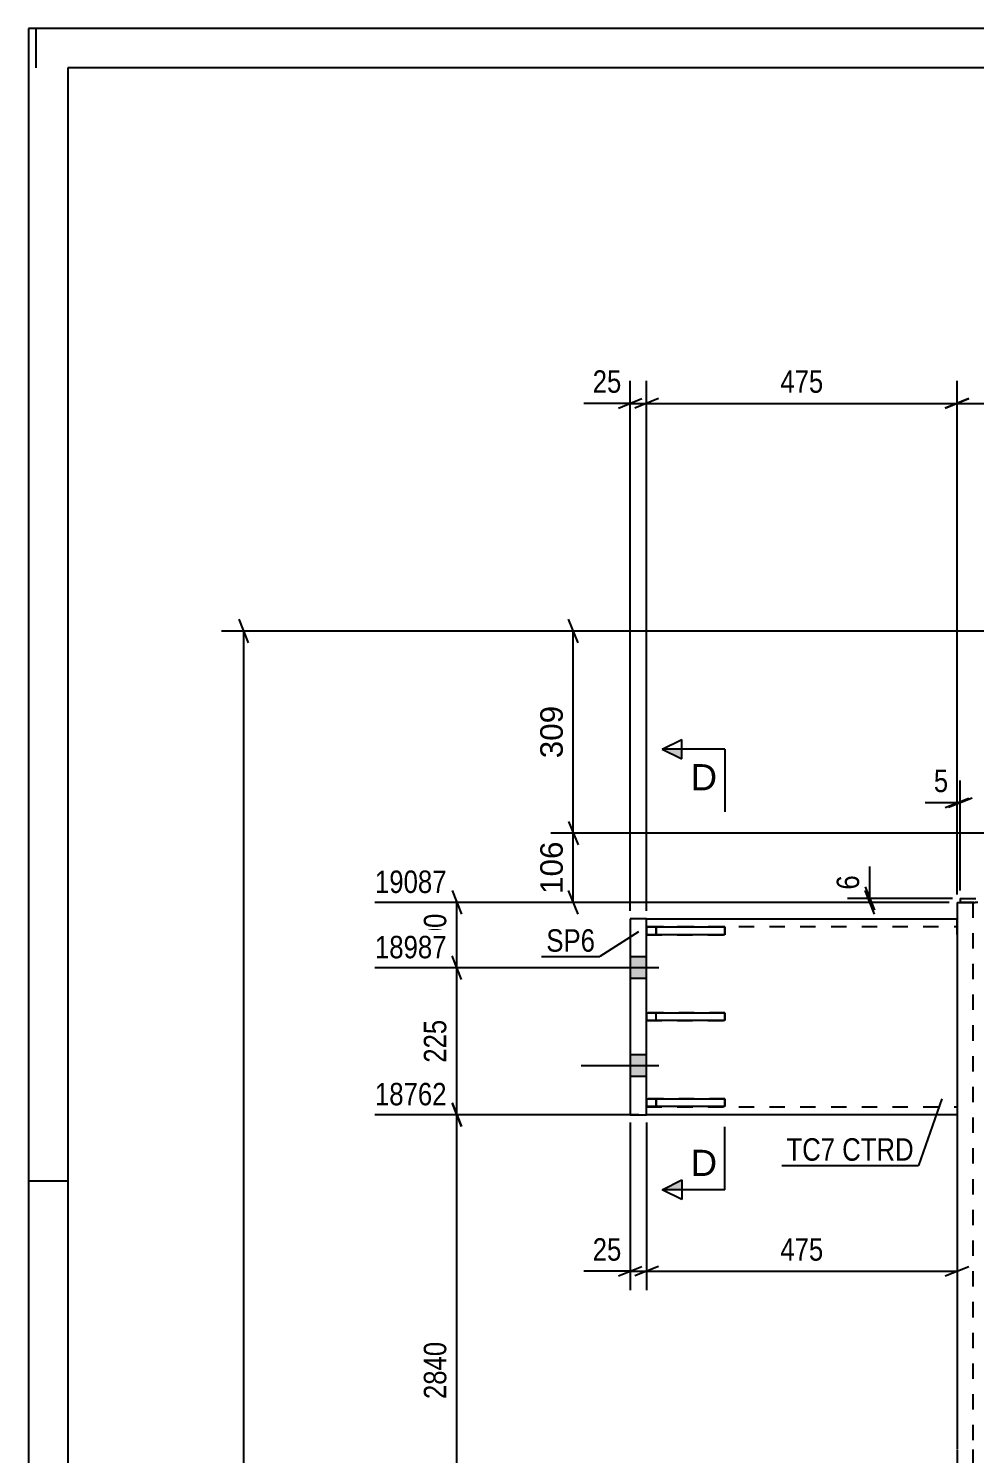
# Model space of a CAD drawing. Header units: millimetres. Extents: x -160 to 681, y -274 to 320.
# Drawn here: x -160.1 to -39.4, y 138.3 to 320 of the extents above; entities that cross this region are included whole.
import ezdxf

# ---------------------------------------------------------------- set-up
doc = ezdxf.new("R2010")
doc.units = ezdxf.units.MM
doc.linetypes.add('DXK_LINE_DOT2', pattern=[3.9198, 1.9599, -1.9599])
doc.styles.add('Arial', font='ARIAL.TTF', dxfattribs={"height": 0.2})
doc.styles.add('Arial Narrow', font='ARIALN.TTF', dxfattribs={"height": 0.2})

# ---------------------------------------------------------------- blocks, each defined once
blk = doc.blocks.new('Unknown-284857079-1134')
at = {"color": 5, "linetype": 'Continuous'}
for p, q in [((680.94, 319.99), (-160.06, 319.99)), ((-160.06, 319.99), (-160.06, -274.01)), ((-159.06, 314.99), (-159.06, 319.99)), ((675.94, 314.99), (-155.06, 314.99)), ((-155.06, 314.99), (-155.06, -269.01)), ((-155.06, 172.99), (-160.06, 172.99))]:
    blk.add_line(p, q, dxfattribs=at)
blk = doc.blocks.new('Part-284857079-4308 - 4104')
at = {"color": 2, "linetype": 'Continuous'}
for p, q in [((-41.67, 208.55), (-41.67, 138.88)), ((-41.67, 208.55), (-41.25, 208.55)), ((-41.67, 138.78), (-41.67, 41.77))]:
    blk.add_line(p, q, dxfattribs=at)
at = {"color": 7, "linetype": 'DXK_LINE_DOT2'}
for p, q in [((-39.51, 208.55), (-41.25, 208.55)), ((-40.5, 208.55), (-39.37, 208.55)), ((-39.67, 208.55), (-39.67, 138.88)), ((-39.67, 138.78), (-39.67, 41.77))]:
    blk.add_line(p, q, dxfattribs=at)
blk = doc.blocks.new('Part-284857079-4128 - 4104')
at = {"color": 2, "linetype": 'Continuous'}
for p, q in [((-81.25, 206.47), (-41.67, 206.47)), ((-41.67, 204.47), (-41.67, 206.47)), ((-41.67, 204.47), (-41.67, 181.47)), ((-41.67, 181.47), (-81.25, 181.47))]:
    blk.add_line(p, q, dxfattribs=at)
at = {"color": 7, "linetype": 'DXK_LINE_DOT2'}
for p, q in [((-81.25, 181.47), (-81.25, 206.47)), ((-81.25, 205.47), (-41.67, 205.47)), ((-41.67, 206.32), (-41.67, 204.47)), ((-81.25, 182.47), (-41.67, 182.47)), ((-41.67, 182.47), (-41.67, 182.54))]:
    blk.add_line(p, q, dxfattribs=at)
blk = doc.blocks.new('Part-284857079-4257 - 4104')
at = {"color": 2, "linetype": 'Continuous'}
for p, q in [((-83.34, 206.47), (-83.34, 181.47)), ((-81.25, 206.47), (-83.34, 206.47)), ((-81.25, 181.47), (-81.25, 206.47)), ((-83.34, 181.47), (-81.25, 181.47))]:
    blk.add_line(p, q, dxfattribs=at)
blk = doc.blocks.new('Part-284857079-4223 - 4104')
at = {"color": 7, "linetype": 'DXK_LINE_DOT2'}
for p, q in [((-71.26, 194.47), (-81.26, 194.47)), ((-81.26, 194.47), (-81.26, 193.47)), ((-80.01, 193.47), (-80.01, 194.47)), ((-71.26, 193.47), (-71.26, 194.47)), ((-81.26, 193.47), (-71.26, 193.47))]:
    blk.add_line(p, q, dxfattribs=at)
blk = doc.blocks.new('Part-284857079-4224 - 4104')
at = {"color": 7, "linetype": 'DXK_LINE_DOT2'}
for p, q in [((-71.26, 183.51), (-81.26, 183.51)), ((-81.26, 183.51), (-81.26, 182.51)), ((-81.26, 182.51), (-71.26, 182.51)), ((-80.01, 183.51), (-80.01, 182.51)), ((-71.26, 182.51), (-71.26, 183.51))]:
    blk.add_line(p, q, dxfattribs=at)
blk = doc.blocks.new('Part-284857079-4225 - 4104')
at = {"color": 2, "linetype": 'Continuous'}
for p, q in [((-81.26, 205.43), (-81.26, 204.43)), ((-81.25, 205.43), (-71.26, 205.43)), ((-71.26, 205.43), (-71.26, 204.43)), ((-71.26, 204.43), (-81.25, 204.43))]:
    blk.add_line(p, q, dxfattribs=at)
at = {"color": 7, "linetype": 'DXK_LINE_DOT2'}
for p, q in [((-81.26, 205.43), (-81.25, 205.43)), ((-80.01, 204.43), (-80.01, 205.43)), ((-81.26, 204.43), (-81.25, 204.43))]:
    blk.add_line(p, q, dxfattribs=at)
blk = doc.blocks.new('Part-284857079-4226 - 4104')
at = {"color": 2, "linetype": 'Continuous'}
for p, q in [((-81.26, 194.47), (-81.26, 193.47)), ((-81.25, 194.47), (-71.26, 194.47)), ((-71.26, 194.47), (-71.26, 193.47)), ((-71.26, 193.47), (-81.25, 193.47))]:
    blk.add_line(p, q, dxfattribs=at)
at = {"color": 7, "linetype": 'DXK_LINE_DOT2'}
for p, q in [((-81.26, 194.47), (-81.25, 194.47)), ((-80.01, 193.47), (-80.01, 194.47)), ((-81.26, 193.47), (-81.25, 193.47))]:
    blk.add_line(p, q, dxfattribs=at)
blk = doc.blocks.new('Part-284857079-4227 - 4104')
at = {"color": 2, "linetype": 'Continuous'}
for p, q in [((-81.26, 183.51), (-81.26, 182.51)), ((-81.25, 183.51), (-71.26, 183.51)), ((-71.26, 182.51), (-81.25, 182.51)), ((-71.26, 183.51), (-71.26, 182.51))]:
    blk.add_line(p, q, dxfattribs=at)
at = {"color": 7, "linetype": 'DXK_LINE_DOT2'}
for p, q in [((-81.26, 183.51), (-81.25, 183.51)), ((-81.26, 182.51), (-81.25, 182.51)), ((-80.01, 182.51), (-80.01, 183.51))]:
    blk.add_line(p, q, dxfattribs=at)
blk = doc.blocks.new('Bolt-284857079-4306 - 4104')
at = {"linetype": 'Continuous'}
for points in [[(-83.34, 201.59), (-83.34, 198.84), (-81.25, 198.84), (-81.25, 201.59)], [(-83.34, 201.59), (-83.34, 198.84), (-81.25, 198.84), (-81.25, 201.59)], [(-83.34, 189.09), (-83.34, 186.34), (-81.25, 186.34), (-81.25, 189.09)], [(-83.34, 189.09), (-83.34, 186.34), (-81.25, 186.34), (-81.25, 189.09)]]:
    blk.add_hatch(color=1, dxfattribs=at).paths.add_polyline_path(points)
at = {"color": 1, "linetype": 'Continuous'}
for p, q in [((-79.67, 200.22), (-89.59, 200.22)), ((-79.67, 200.22), (-89.59, 200.22)), ((-81.25, 201.59), (-83.34, 201.59)), ((-81.25, 201.59), (-83.34, 201.59)), ((-81.25, 198.84), (-83.34, 198.84)), ((-81.25, 198.84), (-83.34, 198.84)), ((-81.25, 189.09), (-83.34, 189.09)), ((-81.25, 189.09), (-83.34, 189.09)), ((-79.67, 187.72), (-89.59, 187.72)), ((-79.67, 187.72), (-89.59, 187.72)), ((-81.25, 186.34), (-83.34, 186.34)), ((-81.25, 186.34), (-83.34, 186.34))]:
    blk.add_line(p, q, dxfattribs=at)
blk = doc.blocks.new('Part-284857079-4320 - 4104')
at = {"color": 7, "linetype": 'DXK_LINE_DOT2'}
for p, q in [((-71.26, 205.43), (-81.26, 205.43)), ((-81.26, 205.43), (-81.26, 204.43)), ((-80.01, 205.43), (-80.01, 204.43)), ((-71.26, 204.43), (-71.26, 205.43)), ((-81.26, 204.43), (-71.26, 204.43))]:
    blk.add_line(p, q, dxfattribs=at)
blk = doc.blocks.new('Part-284857079-4338 - 4104')
at = {"color": 2, "linetype": 'Continuous'}
for p, q in [((-41.25, 209.05), (-41.25, 208.55)), ((41.25, 209.05), (41.25, 208.55)), ((-41.25, 208.55), (-39.37, 208.55)), ((41.25, 208.55), (39.37, 208.55))]:
    blk.add_line(p, q, dxfattribs=at)
at = {"color": 7, "linetype": 'DXK_LINE_DOT2'}
for p, q in [((-41.25, 209.05), (41.25, 209.05)), ((39.37, 208.55), (-39.37, 208.55))]:
    blk.add_line(p, q, dxfattribs=at)
blk = doc.blocks.new('StraightDimension-284857079-15135 - 4104')
at = {"color": 7, "linetype": 'Continuous'}
for p, q in [((-83.34, 180.47), (-83.34, 159.11)), ((-81.25, 180.47), (-81.25, 159.11)), ((-84.84, 160.91), (-81.84, 162.11)), ((-79.75, 162.11), (-82.75, 160.91)), ((-83.34, 161.51), (-81.25, 161.51))]:
    blk.add_line(p, q, dxfattribs=at)
at = {"color": 0}
blk.add_wipeout([(-83.86, 162.26), (-83.86, 166.46), (-88.72, 166.46), (-88.72, 162.26)], dxfattribs=at)
at = {"color": 7, "linetype": 'Continuous'}
blk.add_line((-83.34, 161.51), (-89.24, 161.51), dxfattribs=at)
blk.add_line((-83.34, 161.51), (-89.24, 161.51), dxfattribs=at)
at = {"color": 3, "style": 'Arial Narrow'}
blk.add_text('25', height=2.863, dxfattribs=at).set_placement((-88.12, 162.86))
blk = doc.blocks.new('StraightDimension-284857079-14927 - 4104')
at = {"color": 7, "linetype": 'Continuous'}
for p, q in [((-41.67, 209.55), (-41.67, 275.04)), ((41.67, 209.55), (41.67, 275.04)), ((-40.17, 272.79), (-43.17, 271.59)), ((40.17, 271.59), (43.17, 272.79)), ((-41.67, 272.19), (41.67, 272.19))]:
    blk.add_line(p, q, dxfattribs=at)
at = {"color": 0}
blk.add_wipeout([(4.26, 272.94), (4.26, 277.14), (-4.26, 277.14), (-4.26, 272.94)], dxfattribs=at)
at = {"color": 3, "style": 'Arial Narrow'}
blk.add_text('1000', height=2.863, dxfattribs=at).set_placement((-3.66, 273.54))
blk = doc.blocks.new('StraightDimension-284857079-4796 - 4104')
at = {"color": 7, "linetype": 'Continuous'}
for p, q in [((-89.99, 241.65), (-91.19, 244.65)), ((-4.09, 243.15), (-93.44, 243.15)), ((-90.59, 217.38), (-90.59, 243.15)), ((-91.19, 218.88), (-89.99, 215.88)), ((3.24, 217.38), (-93.44, 217.38))]:
    blk.add_line(p, q, dxfattribs=at)
at = {"color": 0}
blk.add_wipeout([(-91.34, 234.2), (-95.54, 234.2), (-95.54, 226.33), (-91.34, 226.33)], dxfattribs=at)
at = {"color": 3, "style": 'Arial'}
blk.add_text('309', height=2.865, rotation=90.0002, dxfattribs=at).set_placement((-91.94, 226.93))
blk = doc.blocks.new('StraightDimension-284857079-15134 - 4104')
at = {"color": 7, "linetype": 'Continuous'}
for p, q in [((-81.25, 180.47), (-81.25, 159.11)), ((-41.67, 180.47), (-41.67, 159.11)), ((-79.75, 162.11), (-82.75, 160.91)), ((-43.17, 160.91), (-40.17, 162.11)), ((-81.25, 161.51), (-41.67, 161.51))]:
    blk.add_line(p, q, dxfattribs=at)
at = {"color": 0}
blk.add_wipeout([(-58.12, 162.26), (-58.12, 166.46), (-64.8, 166.46), (-64.8, 162.26)], dxfattribs=at)
at = {"color": 3, "style": 'Arial Narrow'}
blk.add_text('475', height=2.863, dxfattribs=at).set_placement((-64.2, 162.86))
blk = doc.blocks.new('StraightDimension-284857079-4846 - 4104')
at = {"color": 7, "linetype": 'Continuous'}
for p, q in [((-104.84, 179.97), (-106.04, 182.97)), ((-82.25, 181.47), (-115.88, 181.47)), ((-105.44, 116.27), (-105.44, 181.47)), ((-106.04, 117.77), (-104.84, 114.77)), ((-84.34, 116.27), (-115.88, 116.27))]:
    blk.add_line(p, q, dxfattribs=at)
at = {"color": 0, "linetype": 'Continuous'}
blk.add_wipeout([(-106.14, 182.07), (-106.14, 186.27), (-116.48, 186.27), (-116.48, 182.07)], dxfattribs=at)
at = {"color": 0}
blk.add_wipeout([(-106.19, 153.13), (-110.39, 153.13), (-110.39, 144.61), (-106.19, 144.61)], dxfattribs=at)
at = {"color": 3, "linetype": 'Continuous', "style": 'Arial Narrow'}
blk.add_text('18762', height=2.863, dxfattribs=at).set_placement((-115.88, 182.67))
at = {"color": 3, "style": 'Arial Narrow'}
blk.add_text('2840', height=2.863, rotation=90.0002, dxfattribs=at).set_placement((-106.79, 145.21))
blk = doc.blocks.new('StraightDimension-284857079-4649 - 4104')
at = {"color": 7, "linetype": 'Continuous'}
for p, q in [((-41.67, 209.55), (-41.67, 224.11)), ((-41.25, 210.05), (-41.25, 224.11)), ((-43.17, 220.66), (-40.17, 221.86)), ((-39.75, 221.86), (-42.75, 220.66)), ((-41.67, 221.26), (-41.25, 221.26))]:
    blk.add_line(p, q, dxfattribs=at)
at = {"color": 0}
blk.add_wipeout([(-42.19, 222.01), (-42.19, 226.21), (-45.22, 226.21), (-45.22, 222.01)], dxfattribs=at)
at = {"color": 7, "linetype": 'Continuous'}
blk.add_line((-41.67, 221.26), (-45.74, 221.26), dxfattribs=at)
blk.add_line((-41.67, 221.26), (-45.74, 221.26), dxfattribs=at)
at = {"color": 3, "style": 'Arial Narrow'}
blk.add_text('5', height=2.86, dxfattribs=at).set_placement((-44.62, 222.61))
blk = doc.blocks.new('StraightDimension-284857079-4744 - 4104')
at = {"color": 7, "linetype": 'Continuous'}
for p, q in [((-42.25, 209.05), (-55.65, 209.05)), ((-53.4, 210.55), (-52.2, 207.55)), ((-52.2, 207.05), (-53.4, 210.05)), ((-52.8, 208.55), (-52.8, 209.05)), ((-42.67, 208.55), (-55.65, 208.55))]:
    blk.add_line(p, q, dxfattribs=at)
at = {"color": 0}
blk.add_wipeout([(-53.55, 212.6), (-57.75, 212.6), (-57.75, 209.58), (-53.55, 209.58)], dxfattribs=at)
at = {"color": 7, "linetype": 'Continuous'}
blk.add_line((-52.8, 209.05), (-52.8, 213.13), dxfattribs=at)
blk.add_line((-52.8, 209.05), (-52.8, 213.13), dxfattribs=at)
at = {"color": 3, "style": 'Arial Narrow'}
blk.add_text('6', height=2.86, rotation=90.0002, dxfattribs=at).set_placement((-54.15, 210.18))
blk = doc.blocks.new('StraightDimension-284857079-4781 - 4104')
at = {"color": 7, "linetype": 'Continuous'}
for p, q in [((-91.19, 218.88), (-89.99, 215.88)), ((3.24, 217.38), (-93.44, 217.38)), ((-90.59, 208.55), (-90.59, 217.38)), ((-89.99, 207.05), (-91.19, 210.05)), ((-42.67, 208.55), (-93.44, 208.55))]:
    blk.add_line(p, q, dxfattribs=at)
at = {"color": 0}
blk.add_wipeout([(-91.34, 216.9), (-95.54, 216.9), (-95.54, 209.03), (-91.34, 209.03)], dxfattribs=at)
at = {"color": 3, "style": 'Arial'}
blk.add_text('106', height=2.865, rotation=90.0002, dxfattribs=at).set_placement((-91.94, 209.63))
blk = doc.blocks.new('StraightDimension-284857079-4812 - 4104')
at = {"color": 7, "linetype": 'Continuous'}
for p, q in [((-132.01, 241.65), (-133.21, 244.65)), ((-4.09, 243.15), (-135.46, 243.15)), ((-132.61, -2.08), (-132.61, 243.15))]:
    blk.add_line(p, q, dxfattribs=at)
blk = doc.blocks.new('StraightDimension-284857079-4830 - 4104')
at = {"color": 7, "linetype": 'Continuous'}
for p, q in [((-106.04, 210.05), (-104.84, 207.05)), ((-42.67, 208.55), (-115.88, 208.55)), ((-105.44, 200.22), (-105.44, 208.55)), ((-104.84, 198.72), (-106.04, 201.72)), ((-84.34, 200.22), (-115.88, 200.22))]:
    blk.add_line(p, q, dxfattribs=at)
at = {"color": 0, "linetype": 'Continuous'}
blk.add_wipeout([(-106.14, 209.15), (-106.14, 213.35), (-116.48, 213.35), (-116.48, 209.15)], dxfattribs=at)
at = {"color": 0}
blk.add_wipeout([(-106.19, 207.73), (-110.39, 207.73), (-110.39, 201.04), (-106.19, 201.04)], dxfattribs=at)
at = {"color": 3, "linetype": 'Continuous', "style": 'Arial Narrow'}
blk.add_text('19087', height=2.863, dxfattribs=at).set_placement((-115.88, 209.75))
at = {"color": 3, "style": 'Arial Narrow'}
blk.add_text('100', height=2.863, rotation=90.0002, dxfattribs=at).set_placement((-106.79, 201.64))
blk = doc.blocks.new('StraightDimension-284857079-4839 - 4104')
at = {"color": 7, "linetype": 'Continuous'}
for p, q in [((-104.84, 198.72), (-106.04, 201.72)), ((-84.34, 200.22), (-115.88, 200.22)), ((-105.44, 181.47), (-105.44, 200.22)), ((-106.04, 182.97), (-104.84, 179.97)), ((-82.25, 181.47), (-115.88, 181.47))]:
    blk.add_line(p, q, dxfattribs=at)
at = {"color": 0, "linetype": 'Continuous'}
blk.add_wipeout([(-106.14, 200.82), (-106.14, 205.02), (-116.48, 205.02), (-116.48, 200.82)], dxfattribs=at)
at = {"color": 0}
blk.add_wipeout([(-106.19, 194.19), (-110.39, 194.19), (-110.39, 187.5), (-106.19, 187.5)], dxfattribs=at)
at = {"color": 3, "linetype": 'Continuous', "style": 'Arial Narrow'}
blk.add_text('18987', height=2.863, dxfattribs=at).set_placement((-115.88, 201.42))
at = {"color": 3, "style": 'Arial Narrow'}
blk.add_text('225', height=2.863, rotation=90.0002, dxfattribs=at).set_placement((-106.79, 188.1))
blk = doc.blocks.new('StraightDimension-284857079-14928 - 4104')
at = {"color": 7, "linetype": 'Continuous'}
for p, q in [((-81.25, 207.47), (-81.25, 275.04)), ((-41.67, 209.55), (-41.67, 275.04)), ((-79.75, 272.79), (-82.75, 271.59)), ((-43.17, 271.59), (-40.17, 272.79)), ((-81.25, 272.19), (-41.67, 272.19))]:
    blk.add_line(p, q, dxfattribs=at)
at = {"color": 0}
blk.add_wipeout([(-58.12, 272.94), (-58.12, 277.14), (-64.8, 277.14), (-64.8, 272.94)], dxfattribs=at)
at = {"color": 3, "style": 'Arial Narrow'}
blk.add_text('475', height=2.863, dxfattribs=at).set_placement((-64.2, 273.54))
blk = doc.blocks.new('StraightDimension-284857079-14929 - 4104')
at = {"color": 7, "linetype": 'Continuous'}
for p, q in [((-83.34, 207.47), (-83.34, 275.04)), ((-81.25, 207.47), (-81.25, 275.04)), ((-84.84, 271.59), (-81.84, 272.79)), ((-79.75, 272.79), (-82.75, 271.59)), ((-83.34, 272.19), (-81.25, 272.19))]:
    blk.add_line(p, q, dxfattribs=at)
at = {"color": 0}
blk.add_wipeout([(-83.86, 272.94), (-83.86, 277.14), (-88.72, 277.14), (-88.72, 272.94)], dxfattribs=at)
at = {"color": 7, "linetype": 'Continuous'}
blk.add_line((-83.34, 272.19), (-89.24, 272.19), dxfattribs=at)
blk.add_line((-83.34, 272.19), (-89.24, 272.19), dxfattribs=at)
at = {"color": 3, "style": 'Arial Narrow'}
blk.add_text('25', height=2.863, dxfattribs=at).set_placement((-88.12, 273.54))
blk = doc.blocks.new('Mark-284857079-4253 - 4104')
at = {"color": 0}
blk.add_wipeout([(-87.82, 202.26), (-87.82, 205.26), (-94.03, 205.26), (-94.03, 202.26)], dxfattribs=at)
blk.add_wipeout([(-87.82, 202.26), (-87.82, 205.26), (-94.03, 205.26), (-94.03, 202.26)], dxfattribs=at)
at = {"color": 30, "linetype": 'Continuous'}
for p in [(-82.26, 204.79), (-94.63, 201.66)]:
    blk.add_line(p, (-87.22, 201.66), dxfattribs=at)
at = {"color": 3, "style": 'Arial Narrow'}
blk.add_text('SP6', height=2.863, dxfattribs=at).set_placement((-94.03, 202.26))
blk = doc.blocks.new('SectionMark-284857079-17074 - 4104')
at = {"linetype": 'Continuous'}
for points in [[(-76.76, 228.09), (-76.76, 226.84), (-79.26, 228.09)], [(-76.76, 173.16), (-76.76, 171.91), (-79.26, 171.91)]]:
    blk.add_hatch(color=6, dxfattribs=at).paths.add_polyline_path(points)
at = {"color": 6, "linetype": 'Continuous'}
for p, q in [((-79.26, 228.09), (-76.76, 229.34)), ((-76.76, 226.84), (-76.76, 229.34)), ((-71.26, 228.09), (-79.26, 228.09)), ((-79.26, 228.09), (-76.76, 226.84)), ((-71.26, 228.09), (-71.26, 220.09)), ((-71.26, 171.91), (-71.26, 179.91)), ((-79.26, 171.91), (-76.76, 173.16)), ((-76.76, 173.16), (-76.76, 170.66)), ((-71.26, 171.91), (-79.26, 171.91)), ((-76.76, 170.66), (-79.26, 171.91))]:
    blk.add_line(p, q, dxfattribs=at)
at = {"color": 0, "linetype": 'Continuous'}
for points in [[(-72.26, 222.84), (-72.26, 226.34), (-75.63, 226.34), (-75.63, 222.84)], [(-72.26, 173.66), (-72.26, 177.16), (-75.63, 177.16), (-75.63, 173.66)]]:
    blk.add_wipeout(points, dxfattribs=at)
at = {"color": 3, "linetype": 'Continuous', "style": 'Arial'}
for p in [(-75.63, 222.84), (-75.63, 173.66)]:
    blk.add_text('D', height=3.34, dxfattribs=at).set_placement(p)
blk = doc.blocks.new('Mark-284857079-17465 - 4104')
at = {"color": 0}
blk.add_wipeout([(-57.21, 175.61), (-57.21, 178.61), (-63.41, 178.61), (-63.41, 175.61)], dxfattribs=at)
blk.add_wipeout([(-57.21, 175.61), (-57.21, 178.61), (-63.41, 178.61), (-63.41, 175.61)], dxfattribs=at)
at = {"color": 3, "style": 'Arial Narrow'}
blk.add_text('TC7', height=2.863, dxfattribs=at).set_placement((-63.41, 175.61))
at = {"color": 0}
blk.add_wipeout([(-47.18, 175.61), (-47.18, 178.61), (-56.31, 178.61), (-56.31, 175.61)], dxfattribs=at)
blk.add_wipeout([(-47.18, 175.61), (-47.18, 178.61), (-56.31, 178.61), (-56.31, 175.61)], dxfattribs=at)
at = {"color": 30, "linetype": 'Continuous'}
for p in [(-43.59, 183.51), (-64.01, 175.01)]:
    blk.add_line(p, (-46.58, 175.01), dxfattribs=at)
at = {"color": 3, "style": 'Arial Narrow'}
blk.add_text('CTRD', height=2.863, dxfattribs=at).set_placement((-56.31, 175.61))

msp = doc.modelspace()

# ---------------------------------------------------------------- block references
for name in ['Unknown-284857079-1134', 'Part-284857079-4308 - 4104', 'Part-284857079-4338 - 4104', 'Part-284857079-4257 - 4104', 'Part-284857079-4225 - 4104', 'Part-284857079-4320 - 4104', 'Part-284857079-4128 - 4104', 'Bolt-284857079-4306 - 4104', 'Part-284857079-4223 - 4104', 'Part-284857079-4226 - 4104', 'Part-284857079-4224 - 4104', 'Part-284857079-4227 - 4104']:
    msp.add_blockref(name, (0, 0))

# ---------------------------------------------------------------- next in the draw order: block references
for name in ['StraightDimension-284857079-14927 - 4104', 'StraightDimension-284857079-15135 - 4104']:
    msp.add_blockref(name, (0, 0))

# ---------------------------------------------------------------- next in the draw order: block references
for name in ['StraightDimension-284857079-4796 - 4104', 'StraightDimension-284857079-15134 - 4104']:
    msp.add_blockref(name, (0, 0))

# ---------------------------------------------------------------- next in the draw order: block references
for name in ['StraightDimension-284857079-4649 - 4104', 'StraightDimension-284857079-4846 - 4104']:
    msp.add_blockref(name, (0, 0))

# ---------------------------------------------------------------- next in the draw order: block references
msp.add_blockref('StraightDimension-284857079-4744 - 4104', (0, 0))

# ---------------------------------------------------------------- next in the draw order: block references
msp.add_blockref('StraightDimension-284857079-4781 - 4104', (0, 0))

# ---------------------------------------------------------------- next in the draw order: block references
msp.add_blockref('StraightDimension-284857079-4812 - 4104', (0, 0))

# ---------------------------------------------------------------- next in the draw order: block references
for name in ['StraightDimension-284857079-4830 - 4104', 'Mark-284857079-17465 - 4104']:
    msp.add_blockref(name, (0, 0))

# ---------------------------------------------------------------- next in the draw order: block references
for name in ['StraightDimension-284857079-14928 - 4104', 'StraightDimension-284857079-4839 - 4104']:
    msp.add_blockref(name, (0, 0))

# ---------------------------------------------------------------- next in the draw order: block references
for name in ['StraightDimension-284857079-14929 - 4104', 'Mark-284857079-4253 - 4104']:
    msp.add_blockref(name, (0, 0))

# ---------------------------------------------------------------- next in the draw order: block references
msp.add_blockref('SectionMark-284857079-17074 - 4104', (0, 0))

doc.saveas('drawing.dxf')
